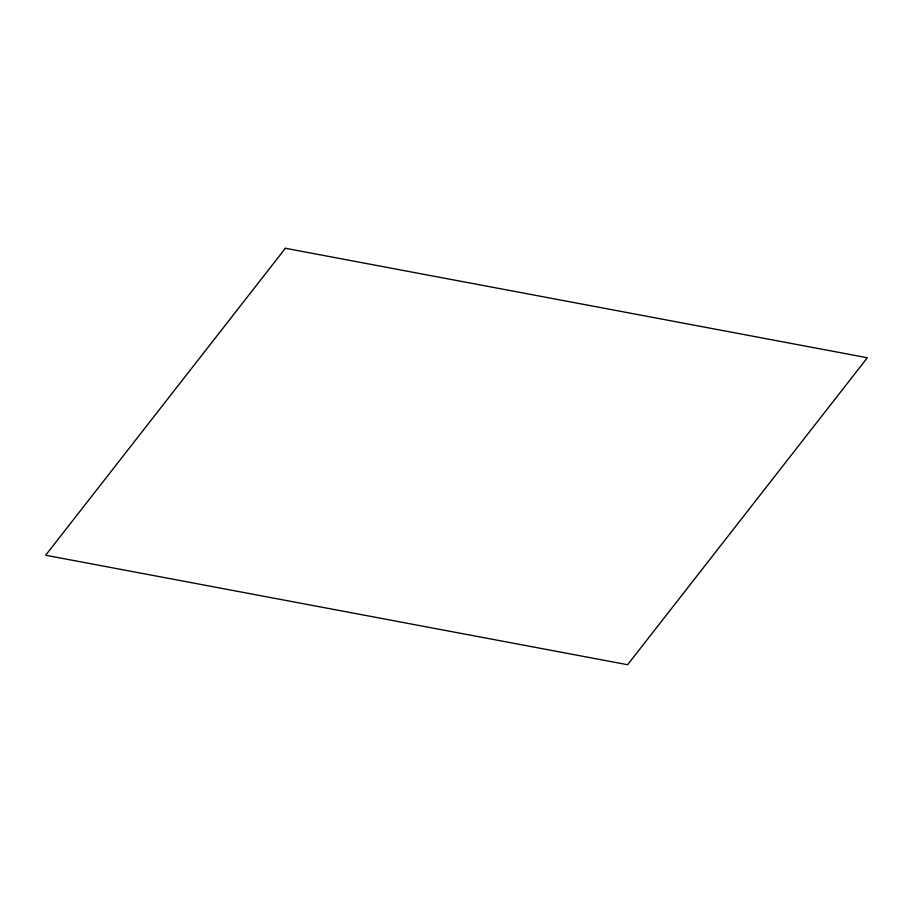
<?xml version="1.0" encoding="UTF-8"?>
<svg xmlns="http://www.w3.org/2000/svg" width="913" height="913" viewBox="0 0 913 913"><rect width="100%" height="100%" fill="white"/><g stroke="black" fill="none" stroke-linecap="round" stroke-linejoin="round"><path stroke-width="1.37" d="M285.381 248.279L45.65 555.241L627.619 664.721L867.35 357.759L285.381 248.279"/></g></svg>
